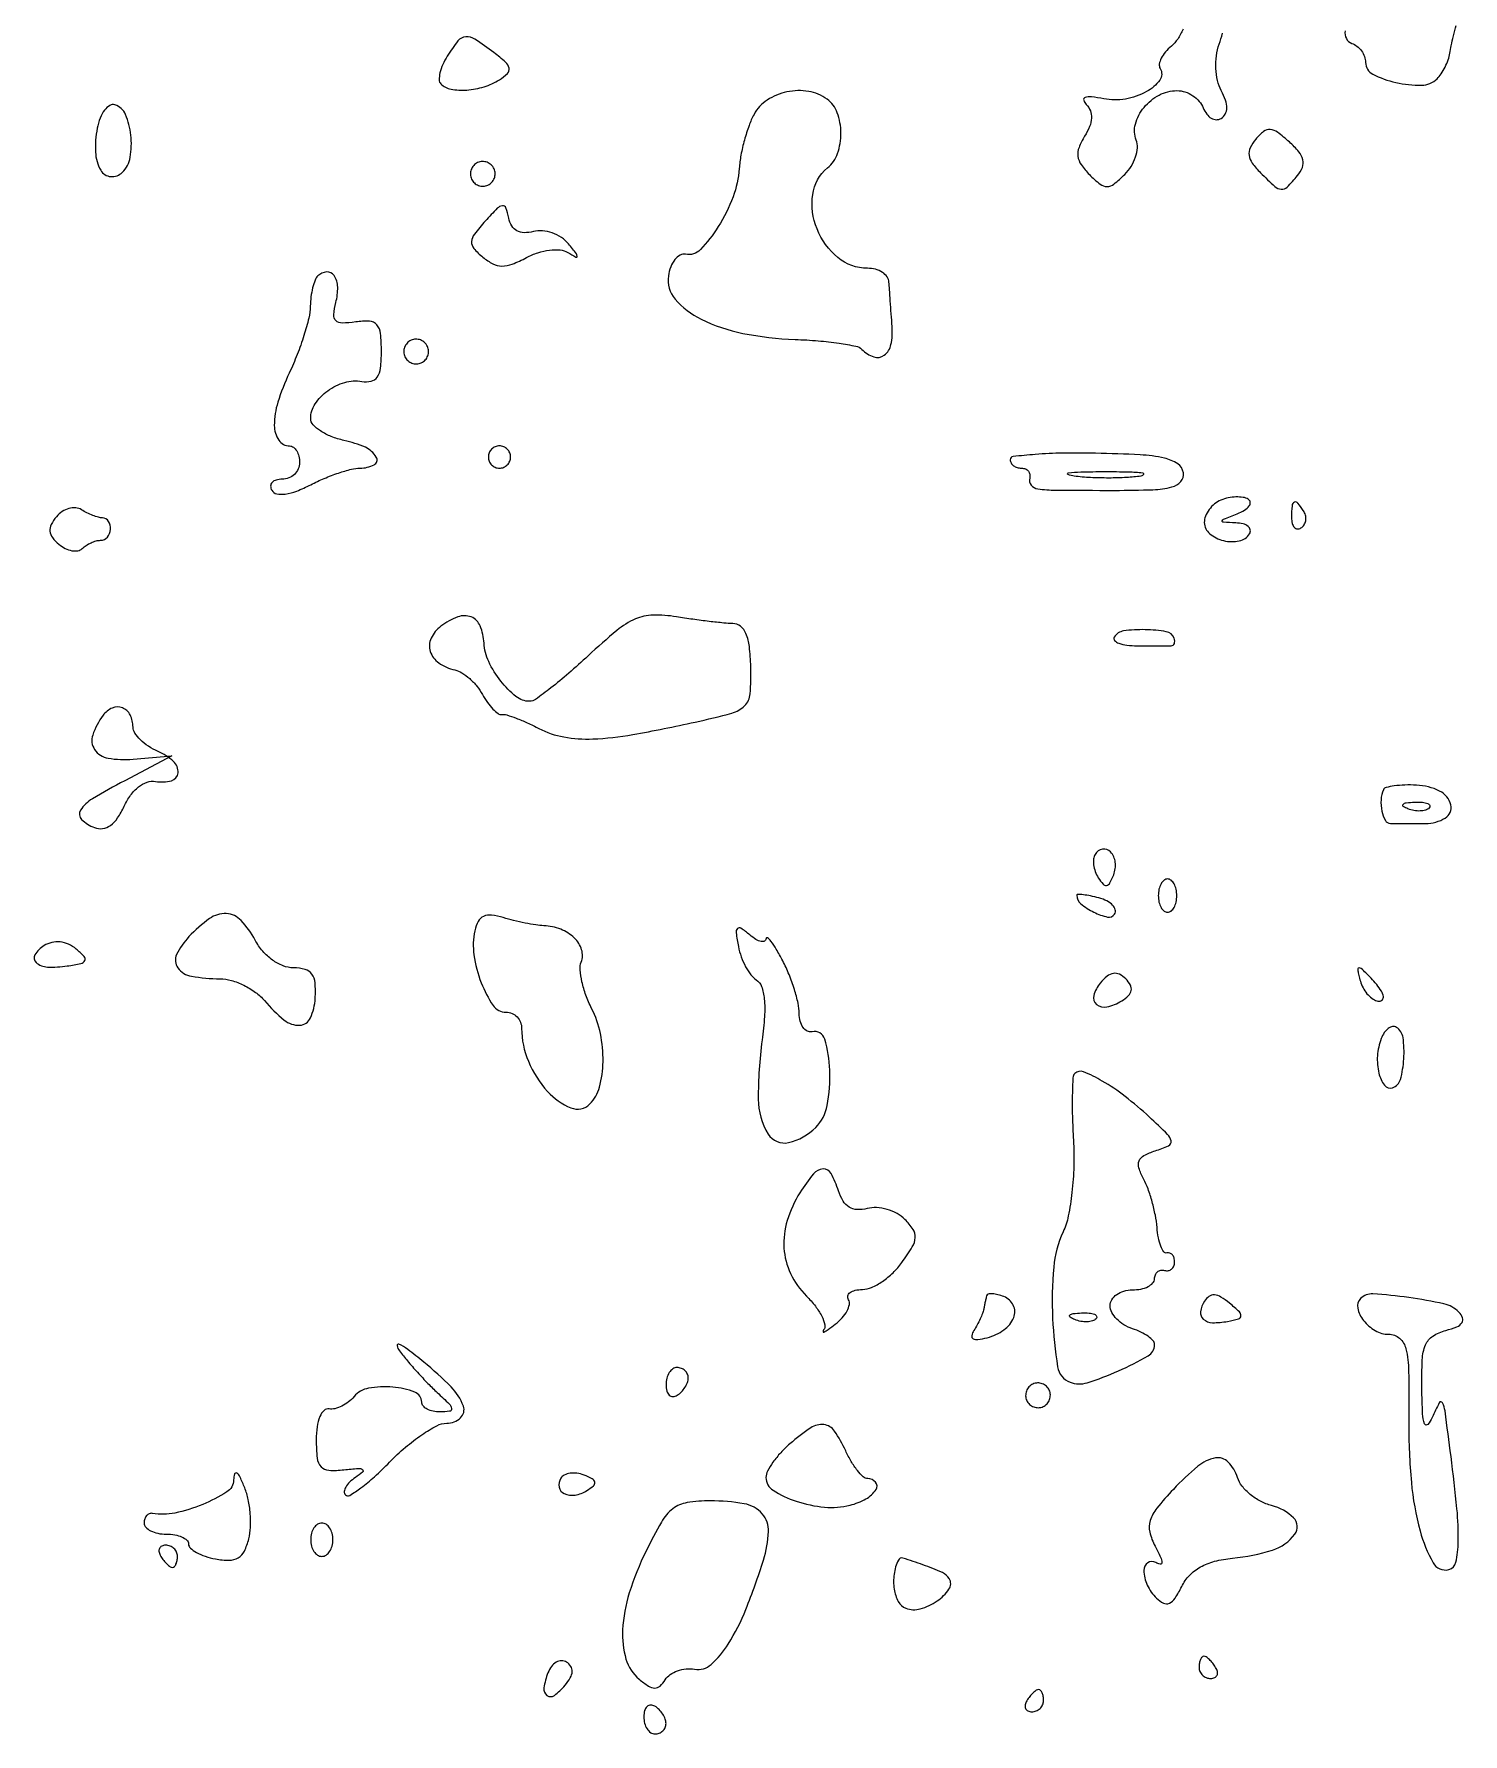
# Model space of a CAD drawing. Extents: x 0 to 5034, y 0 to 2560.
# Drawn here: x 3623.1 to 3751.8, y 1723 to 1876.1 of the extents above; entities that cross this region are included whole.
import ezdxf

# ---------------------------------------------------------------- set-up
doc = ezdxf.new("R2010")
doc.units = 0

msp = doc.modelspace()

# ---------------------------------------------------------------- linework, layer by layer
for points in [[(3660.299402, 1874.107811, 0.03535), (3659.891618, 1873.338814, 0.047853), (3659.643377, 1872.592908, 0.057055), (3659.573847, 1871.972783, 0.198307), (3659.725522, 1871.607811, 0.152599), (3660.640474, 1871.128524, 0.06243), (3662.056646, 1871.050592, 0.057455), (3663.619024, 1871.34218, 0.066211), (3664.995129, 1871.975828, 0.051114), (3665.720257, 1872.545479, 0.256368), (3665.867892, 1873.021328, 0.162341), (3665.55934, 1873.556544, 0.019711), (3664.495129, 1874.428712, 0.016689), (3662.792638, 1875.628149, 0.165669), (3661.958322, 1875.842983, 0.208548), (3661.266182, 1875.475992, 0.028461)], [(3687.925997, 1868.861724, 0.036121), (3687.473521, 1867.846289, 0.019905), (3687.062282, 1866.549875, 0.019755), (3686.748146, 1865.195195, 0.029818), (3686.592681, 1863.994286, -0.073006), (3686.0331, 1861.430268, -0.049571), (3684.705299, 1858.748176, -0.050807), (3683.09868, 1856.679255, -0.257516), (3681.75482, 1856.256307, 0.179015), (3681.268536, 1856.180269, 0.098222), (3680.803518, 1855.784437, 0.075923), (3680.42949, 1855.128484, 0.053728), (3680.211756, 1854.307734, 0.221902), (3680.821177, 1852.225826, 0.096559), (3683.157702, 1850.424458, 0.067337), (3686.914147, 1849.138673, 0.039848), (3691.627646, 1848.591054, -0.011781), (3693.710922, 1848.466806, -0.016044), (3695.58046, 1848.250449, -0.012886), (3697.103048, 1847.984273, -0.1477), (3697.633376, 1847.699957, 0.113647), (3698.716792, 1847.022105, 0.249144), (3699.655048, 1847.169282, 0.183795), (3700.261603, 1848.12965, 0.068364), (3700.364263, 1849.75, -0.000334), (3700.281053, 1850.894529, -0.000317), (3700.197891, 1852.059375, -0.000315), (3700.125634, 1853.089801, -0.001119), (3700.081242, 1853.75, 0.141531), (3699.909229, 1854.227004, 0.092232), (3699.481892, 1854.632812, 0.078752), (3698.866364, 1854.906541, 0.065408), (3698.154988, 1855, -0.174064), (3695.482245, 1855.95953, -0.125753), (3693.597684, 1858.537462, -0.129575), (3693.212768, 1861.642224, -0.188099), (3694.536923, 1864.030644, 0.13625), (3695.446171, 1865.339253, 0.0858), (3695.754284, 1867.187015, 0.086983), (3695.424163, 1869.006536, 0.147087), (3694.5, 1870.234687, 0.1185), (3692.847145, 1870.929084, 0.092189), (3690.891761, 1870.886002, 0.093369), (3689.103954, 1870.146751, 0.125938)], [(3628.775599, 1867.606456, 0.058678), (3628.62094, 1865.451947, 0.119078), (3629.091862, 1863.830165, 0.24726), (3629.992735, 1863.257353, 0.220198), (3631.043024, 1863.643024, 0.154279), (3631.744359, 1864.992617, 0.070814), (3631.80791, 1866.99554, 0.073668), (3631.322715, 1868.843625, 0.215558), (3630.37457, 1869.713482, 0.215608), (3629.908896, 1869.663477, 0.097798), (3629.440632, 1869.247225, 0.070251), (3629.039311, 1868.527878, 0.044963)], [(3733.108865, 1866.631174, 0.062446), (3732.610403, 1865.850058, 0.147001), (3732.507178, 1865.173255, 0.123667), (3732.791566, 1864.474748, 0.038186), (3733.536911, 1863.605946, 0.011469), (3734.83568, 1862.365431, 0.167142), (3735.409624, 1862.117135, 0.220657), (3735.937544, 1862.314204, 0.021614), (3736.874024, 1863.348208, 0.080432), (3737.308937, 1864.086746, 0.153634), (3737.354453, 1864.767056, 0.114881), (3736.991659, 1865.486889, 0.034922), (3736.139851, 1866.373437, 0.024234), (3735.079722, 1867.243253, 0.139346), (3734.407302, 1867.49769, 0.190282), (3733.815821, 1867.320386, 0.05274)], [(3662.552786, 1864.08541, 0.099038), (3662.401684, 1863.679226, 0.097945), (3662.417584, 1863.244476, 0.097945), (3662.597789, 1862.848514, 0.099038), (3662.91459, 1862.552786, 0.099038), (3663.320774, 1862.401684, 0.097945), (3663.755524, 1862.417584, 0.097945), (3664.151486, 1862.597789, 0.099038), (3664.447214, 1862.91459, 0.099038), (3664.598316, 1863.320774, 0.097945), (3664.582416, 1863.755524, 0.097945), (3664.402211, 1864.151486, 0.099038), (3664.08541, 1864.447214, 0.099038), (3663.679226, 1864.598316, 0.097945), (3663.244476, 1864.582416, 0.097945), (3662.848514, 1864.402211, 0.099038)], [(3663.724772, 1859.253808, 0.020298), (3662.745557, 1858.076017, 0.147786), (3662.489866, 1857.395804, 0.19751), (3662.692651, 1856.791761, 0.041069), (3663.508861, 1855.992646, 0.055738), (3664.413163, 1855.398411, 0.116404), (3665.227149, 1855.200735, 0.095329), (3666.149697, 1855.372055, 0.029434), (3667.438736, 1855.967212, -0.044094), (3668.460848, 1856.403294, -0.04811), (3669.514271, 1856.637741, -0.053447), (3670.461256, 1856.652941, -0.113268), (3671.154647, 1856.42599, 0.010416), (3671.87874, 1856.010382, 0.544987), (3671.996878, 1856.074575, 0.186549), (3671.926284, 1856.30792, 0.004534), (3671.213232, 1857.204807, 0.077626), (3670.581683, 1857.7758, 0.061396), (3669.754541, 1858.183038, 0.062228), (3668.86609, 1858.372936, 0.085723), (3668.054425, 1858.303981, -0.067086), (3667.226635, 1858.20265, -0.12297), (3666.573239, 1858.374284, -0.133188), (3666.110945, 1858.819343, -0.085675), (3665.841193, 1859.517641, 0.03607), (3665.588015, 1860.433096, 0.351739), (3665.269038, 1860.629729, 0.16931), (3664.802251, 1860.398774, 0.010428)], [(3648.63948, 1854.306147, 0.10567), (3648.390526, 1853.92185, 0.030465), (3648.17788, 1853.242535, 0.029178), (3648.026152, 1852.427779, 0.02738), (3647.966069, 1851.583333, -0.055375), (3647.830403, 1850.520195, -0.016885), (3647.395018, 1848.9551, -0.016678), (3646.785114, 1847.222354, -0.017486), (3646.069715, 1845.561689, 0.034014), (3645.041609, 1842.940051, 0.07801), (3644.725439, 1840.848427, 0.145245), (3645.125196, 1839.52884, 0.252194), (3646.106989, 1839, -0.164455), (3646.447641, 1838.884842, -0.095748), (3646.737678, 1838.559375, -0.076852), (3646.933678, 1838.073715, -0.057609), (3647, 1837.5, -0.103052), (3646.880765, 1836.927627, -0.098802), (3646.542039, 1836.440625, -0.09695), (3646.036055, 1836.114295, -0.095165), (3645.440983, 1836, 0.065824), (3644.889139, 1835.927034, 0.138333), (3644.520809, 1835.707327, 0.191209), (3644.390761, 1835.381899, 0.139876), (3644.497734, 1835.003667, 0.206781), (3644.951421, 1834.686977, 0.08599), (3645.71364, 1834.664077, 0.057326), (3646.744836, 1834.934042, 0.026674), (3648.007091, 1835.503667, -0.019406), (3649.228634, 1836.076422, -0.018702), (3650.505901, 1836.560452, -0.019003), (3651.661662, 1836.901366, -0.062289), (3652.45034, 1837, 0.117104), (3653.704473, 1837.297811, 0.431719), (3653.911642, 1837.993546, 0.159579), (3652.924209, 1838.874769, 0.049021), (3651, 1839.5, -0.038925), (3649.851707, 1839.847691, -0.051594), (3648.88125, 1840.346672, -0.062105), (3648.212847, 1840.912027, -0.188351), (3648, 1841.457011, -0.146951), (3648.39733, 1842.779727, -0.089683), (3649.532454, 1843.968031, -0.085807), (3651.067077, 1844.724923, -0.11612), (3652.605754, 1844.810873, 0.098042), (3653.450284, 1844.827815, 0.196097), (3653.991186, 1845.20009, 0.118062), (3654.285674, 1846.017784, 0.026796), (3654.370354, 1847.5, 0.025235), (3654.293272, 1849.139875, 0.155988), (3653.963518, 1849.905024, 0.204562), (3653.304887, 1850.223866, 0.047715), (3652.051173, 1850.163553, -0.030657), (3650.825213, 1850.062635, -0.201734), (3650.26476, 1850.284726, -0.227522), (3650.070704, 1850.819735, -0.039097), (3650.266882, 1851.912557, 0.06924), (3650.43178, 1853.309246, 0.145098), (3650.102285, 1854.341688, 0.266962), (3649.431732, 1854.667202, 0.180827)], [(3656.552786, 1848.08541, 0.099038), (3656.401684, 1847.679226, 0.097945), (3656.417584, 1847.244476, 0.097945), (3656.597789, 1846.848514, 0.099038), (3656.91459, 1846.552786, 0.099038), (3657.320774, 1846.401684, 0.097945), (3657.755524, 1846.417584, 0.097945), (3658.151486, 1846.597789, 0.099038), (3658.447214, 1846.91459, 0.099038), (3658.598316, 1847.320774, 0.097945), (3658.582416, 1847.755524, 0.097945), (3658.402211, 1848.151486, 0.099038), (3658.08541, 1848.447214, 0.099038), (3657.679226, 1848.598316, 0.097945), (3657.244476, 1848.582416, 0.097945), (3656.848514, 1848.402211, 0.099038)], [(3664, 1838, 0.099038), (3664.076342, 1837.618362, 0.097945), (3664.29375, 1837.29375, 0.097945), (3664.618362, 1837.076342, 0.099038), (3665, 1837, 0.099038), (3665.381638, 1837.076342, 0.097945), (3665.70625, 1837.29375, 0.097945), (3665.923658, 1837.618362, 0.099038), (3666, 1838, 0.099038), (3665.923658, 1838.381638, 0.097945), (3665.70625, 1838.70625, 0.097945), (3665.381638, 1838.923658, 0.099038), (3665, 1839, 0.099038), (3664.618362, 1838.923658, 0.097945), (3664.29375, 1838.70625, 0.097945), (3664.076342, 1838.381638, 0.099038)], [(3710.999562, 1837.75, 0.132331), (3711.076787, 1837.463988, 0.1005), (3711.293621, 1837.220313, 0.08781), (3711.617855, 1837.056378, 0.073369), (3712, 1837, -0.094222), (3712.362409, 1836.931095, -0.125726), (3712.632812, 1836.735625, -0.132333), (3712.76759, 1836.442986, -0.110297), (3712.75, 1836.1, 0.243041), (3712.879034, 1835.482166, 0.188556), (3713.48585, 1835.138474, 0.033977), (3715.097185, 1835.017926, 0.001687), (3720.411516, 1835, 0.008358), (3723.852751, 1835.057527, 0.054782), (3725.55896, 1835.302993, 0.153048), (3726.359088, 1835.800275, 0.217512), (3726.589251, 1836.592854, 0.213895), (3726.078231, 1837.395108, 0.09138), (3724.880759, 1837.901298, 0.041475), (3722.697093, 1838.1974, 0.007853), (3718.677297, 1838.342854, 0.00916), (3715.733332, 1838.349164, 0.015223), (3713.254716, 1838.233526, 0.008958), (3711.261647, 1838.043651, 0.381688)], [(3722.767909, 1836.285474, -0.024559), (3721.487453, 1836.154945, -0.012695), (3719.878422, 1836.111345, -0.01259), (3718.218327, 1836.150328, -0.018638), (3716.767909, 1836.275269, -0.069146), (3716.205163, 1836.425738, -0.756877), (3716.222448, 1836.564056, -0.031761), (3717.352754, 1836.662864, -0.005499), (3719.5, 1836.690131, -0.005888), (3721.655786, 1836.668409, -0.025342), (3722.934948, 1836.575472, -0.556092), (3723.000181, 1836.434198, -0.212532)], [(3729.978997, 1834.124868, 0.07281), (3729.399084, 1833.78105, 0.063532), (3728.910958, 1833.270933, 0.066215), (3728.58432, 1832.679006, 0.097042), (3728.478997, 1832.095329, 0.219366), (3728.953127, 1831.105838, 0.112985), (3730.205643, 1830.474246, 0.110708), (3731.627866, 1830.443643, 0.207456), (3732.555046, 1831.089067, 0.192979), (3732.61608, 1831.43978, 0.175461), (3732.421258, 1831.75306, 0.106458), (3731.961994, 1831.977715, 0.051042), (3731.309017, 1832.070285, -0.005569), (3730.191105, 1832.126195, -0.440334), (3730.091643, 1832.249161, -0.264279), (3730.219805, 1832.412198, -0.00365), (3731.433624, 1832.897783, 0.039648), (3732.110938, 1833.227054, 0.09656), (3732.524993, 1833.593354, 0.198883), (3732.614847, 1833.929291, 0.231306), (3732.433624, 1834.202366, 0.095416), (3731.966623, 1834.367571, 0.045363), (3731.327457, 1834.405391, 0.042721), (3730.629991, 1834.323447, 0.0469)], [(3625.100976, 1832.621668, 0.054651), (3624.631979, 1831.911312, 0.142525), (3624.516765, 1831.316075, 0.142703), (3624.73892, 1830.752421, 0.05484), (3625.329678, 1830.141355, 0.056847), (3625.902752, 1829.766589, 0.071362), (3626.503945, 1829.565292, 0.086199), (3627.039702, 1829.560662, 0.156783), (3627.425343, 1829.758676, -0.052863), (3627.776445, 1830.042466, -0.03844), (3628.218174, 1830.282236, -0.039097), (3628.678298, 1830.446192, -0.066133), (3629.083333, 1830.5, 0.222714), (3629.691416, 1830.784993, 0.154137), (3629.983692, 1831.499323, 0.167643), (3629.802423, 1832.210168, 0.246971), (3629.25, 1832.515313, -0.06469), (3628.883843, 1832.570507, -0.02363), (3628.386409, 1832.738707, -0.022962), (3627.853557, 1832.976175, -0.025452), (3627.363307, 1833.254302, 0.123257), (3626.843765, 1833.427429, 0.087486), (3626.229861, 1833.366983, 0.078872), (3625.616497, 1833.085614, 0.072769)], [(3736.333333, 1832.543989, 0.059057), (3736.394948, 1832.024148, 0.126631), (3736.582917, 1831.669932, 0.191218), (3736.860929, 1831.534562, 0.158515), (3737.182979, 1831.613087, 0.108766), (3737.463027, 1831.88478, 0.099739), (3737.614038, 1832.257398, 0.095385), (3737.612382, 1832.673795, 0.090093), (3737.457295, 1833.069098, 0.02679), (3736.913397, 1833.852054, 0.350126), (3736.59208, 1833.929499, 0.269722), (3736.376303, 1833.618676, 0.019984)], [(3659.728221, 1822.763479, 0.123181), (3658.847739, 1821.683417, 0.189102), (3658.770267, 1820.493776, 0.166852), (3659.539152, 1819.459828, 0.095004), (3660.982791, 1818.830179, -0.084846), (3661.617785, 1818.568324, -0.041815), (3662.31823, 1818.042448, -0.039905), (3662.972373, 1817.358943, -0.046427), (3663.473327, 1816.612198, 0.029614), (3663.919609, 1815.896105, 0.039117), (3664.411606, 1815.305691, 0.043618), (3664.878366, 1814.903931, 0.189303), (3665.225758, 1814.815472, -0.107578), (3665.651286, 1814.777287, -0.01451), (3666.504333, 1814.482384, -0.016187), (3667.507575, 1814.065023, -0.012994), (3668.559204, 1813.553662, 0.074922), (3670.797969, 1812.789295, 0.055153), (3673.416362, 1812.607668, 0.034567), (3677.008819, 1813.004612, 0.009381), (3682.618455, 1814.129574, 0.011377), (3685.930991, 1814.938203, 0.131089), (3687.081179, 1815.601154, 0.179662), (3687.574003, 1816.670933, 0.025601), (3687.635387, 1819.128158, 0.022356), (3687.507684, 1820.925792, 0.069938), (3687.202361, 1822.095755, 0.122783), (3686.707828, 1822.760983, 0.171639), (3686.016932, 1823.011006, -0.021932), (3685.204605, 1823.052562, -0.005665), (3683.900125, 1823.191754, -0.005753), (3682.414793, 1823.384637, -0.005831), (3680.94094, 1823.610863, 0.045535), (3678.823095, 1823.765653, 0.099719), (3677.242115, 1823.417375, 0.069699), (3675.585654, 1822.39086, 0.014131), (3672.985181, 1820.099857, -0.009136), (3671.237835, 1818.529177, -0.013019), (3669.625722, 1817.204333, -0.008978), (3668.247494, 1816.169793, -0.157777), (3667.722812, 1816, -0.170792), (3666.487221, 1816.43474, -0.057139), (3665.120836, 1817.81595, -0.05577), (3664.029173, 1819.578949, -0.097948), (3663.610184, 1821.23556, 0.082953), (3663.265464, 1822.791882, 0.205919), (3662.453528, 1823.596921, 0.187631), (3661.247074, 1823.601776, 0.068807)], [(3720.367878, 1821.786222, 0.336059), (3720.396215, 1821.488294, 0.116795), (3720.776414, 1821.230953, 0.061374), (3721.49303, 1821.055663, 0.029334), (3722.440983, 1821), (3724.395164, 1821), (3725.5, 1821, 0.158607), (3725.669764, 1821.055241, 0.148948), (3725.779687, 1821.20108, 0.110576), (3725.808633, 1821.422643, 0.065045), (3725.75, 1821.684527, 0.267507), (3725.054312, 1822.267953, 0.039068), (3723.146454, 1822.453575, 0.039566), (3721.211704, 1822.336968, 0.223077)], [(3629.301954, 1814.73899, 0.078177), (3628.366461, 1812.964201, 0.236515), (3628.545686, 1811.649004, 0.20542), (3629.758795, 1810.878846, 0.061034), (3632.001595, 1810.792366), (3635.5, 1811.084731), (3631.25, 1808.852685, 0.013614), (3628.342751, 1807.223361, 0.115746), (3627.274316, 1806.190415, 0.356878), (3627.368052, 1805.369993, 0.10161), (3628.53042, 1804.6267, 0.128673), (3629.263004, 1804.545442, 0.120193), (3629.962769, 1804.828765, 0.088079), (3630.614967, 1805.499826, 0.042003), (3631.206021, 1806.552821, -0.050347), (3631.782686, 1807.541249, -0.068169), (3632.497862, 1808.286402, -0.081379), (3633.271328, 1808.716406, -0.128911), (3634.022323, 1808.783109, 0.106271), (3635.45403, 1808.846042, 0.317881), (3636.051206, 1809.555666, 0.234607), (3635.642539, 1810.588181, 0.080071), (3634.25, 1811.487128, -0.041674), (3633.389099, 1811.953799, -0.048055), (3632.660937, 1812.53792, -0.054452), (3632.159063, 1813.146141, -0.146304), (3632, 1813.678111, 0.115733), (3631.742761, 1814.774572, 0.185919), (3631.043794, 1815.415711, 0.199014), (3630.13446, 1815.399103, 0.130359)], [(3744.612029, 1808.036222, 0.092713), (3744.394375, 1807.141662, 0.065313), (3744.47386, 1806.106941, 0.074788), (3744.783656, 1805.274836, 0.27275), (3745.25, 1805), (3746.48807, 1805), (3748.411516, 1805, 0.135607), (3750.176765, 1805.48773, 0.327012), (3750.674925, 1806.667454, 0.224453), (3749.671501, 1807.923291, 0.103195), (3747.593854, 1808.452496, 0.018625), (3746.526576, 1808.459435, 0.026997), (3745.587666, 1808.379694, 0.025567), (3744.855759, 1808.239063, 0.230527)], [(3748.729167, 1806.395833, -0.126455), (3748.402231, 1806.202593, -0.060344), (3747.916927, 1806.123424, -0.05415), (3747.359369, 1806.160852, -0.051402), (3746.8125, 1806.316886, -0.054073), (3746.395823, 1806.538436, -0.470617), (3746.37858, 1806.720685, -0.168741), (3746.670344, 1806.862007, -0.018894), (3747.416667, 1806.921053, -0.028489), (3748.112848, 1806.910055, -0.077125), (3748.592839, 1806.799335, -0.208169), (3748.77538, 1806.614691, -0.296942)], [(3718.635081, 1802.218566, 0.116479), (3718.500026, 1801.813281, 0.057006), (3718.513244, 1801.265846, 0.052041), (3718.660145, 1800.670761, 0.051938), (3718.92682, 1800.118408, 0.03936), (3719.355474, 1799.533274, 0.268353), (3719.680389, 1799.419978, 0.227867), (3719.9802, 1799.64177, 0.029854), (3720.317163, 1800.384129, 0.120613), (3720.459513, 1801.504837, 0.158399), (3720.034166, 1802.437418, 0.257132), (3719.31368, 1802.680455, 0.212933)], [(3724.333333, 1798.5, 0.053595), (3724.395023, 1797.926139, 0.073362), (3724.578125, 1797.440625, 0.093122), (3724.848674, 1797.114688, 0.17482), (3725.166667, 1797, 0.17482), (3725.484659, 1797.114688, 0.093122), (3725.755208, 1797.440625, 0.073362), (3725.93831, 1797.926139, 0.053595), (3726, 1798.5, 0.053595), (3725.93831, 1799.073861, 0.073362), (3725.755208, 1799.559375, 0.093122), (3725.484659, 1799.885312, 0.17482), (3725.166667, 1800, 0.17482), (3724.848674, 1799.885312, 0.093122), (3724.578125, 1799.559375, 0.073362), (3724.395023, 1799.073861, 0.053595)], [(3717, 1798.528825, 0.223152), (3717.356862, 1797.769047, 0.057815), (3718.520016, 1797.011834, 0.060841), (3719.766932, 1796.570692, 0.319152), (3720.399725, 1796.837752, 0.205946), (3720.45867, 1797.234859, 0.128502), (3720.223586, 1797.650773, 0.086397), (3719.70822, 1798.02525, 0.050099), (3718.988753, 1798.29269, 0.01257), (3718.226028, 1798.471792, 0.021833), (3717.584196, 1798.576584, 0.018501), (3717.091791, 1798.616647, 0.427215)], [(3637.037523, 1794.809902, 0.075009), (3635.925953, 1793.186123, 0.278543), (3636.036099, 1792.002166, 0.193626), (3637.269235, 1791.24239, 0.040806), (3639.839707, 1791.015313, -0.069493), (3640.857032, 1790.866438, -0.04356), (3641.979837, 1790.429476, -0.042972), (3643.032083, 1789.792862, -0.059417), (3643.839707, 1789.042476, 0.045125), (3645.612424, 1787.298647, 0.185172), (3647.017806, 1786.831669, 0.284006), (3647.980947, 1787.488942, 0.090533), (3648.408082, 1789.25, 0.033656), (3648.394218, 1790.648998, 0.1361), (3648.106251, 1791.443474, 0.175213), (3647.499255, 1791.863769, 0.064769), (3646.452001, 1792, -0.094232), (3645.51616, 1792.177952, -0.062827), (3644.556462, 1792.703865, -0.05801), (3643.682629, 1793.506066, -0.055262), (3643, 1794.5, 0.066245), (3641.7327, 1796.261365, 0.193066), (3640.398072, 1796.878903, 0.170148), (3638.885404, 1796.435498, 0.049682)], [(3662.78083, 1795.342784, 0.090272), (3662.705476, 1793.159252, 0.055247), (3663.359739, 1790.659026, 0.057822), (3664.425994, 1788.620112, 0.248281), (3665.597825, 1788, -0.102733), (3666.132876, 1787.888893, -0.09874), (3666.588111, 1787.573197, -0.097033), (3666.893143, 1787.101632, -0.095463), (3667, 1786.547053, 0.100601), (3667.602375, 1783.583482, 0.083355), (3669.336049, 1780.863057, 0.113222), (3671.431823, 1779.393265, 0.301552), (3673.138603, 1779.738603, 0.132674), (3674.010484, 1781.255771, 0.05988), (3674.329033, 1783.546613, 0.055941), (3674.092492, 1786.076847, 0.066362), (3673.29818, 1788.340257, -0.03033), (3672.783779, 1789.525751, -0.032431), (3672.429809, 1790.738824, -0.034324), (3672.267154, 1791.811746, -0.112532), (3672.368205, 1792.517144, 0.170824), (3672.399279, 1793.625649, 0.122915), (3671.741498, 1794.686671, 0.100263), (3670.519998, 1795.471988, 0.082426), (3669, 1795.791259, -0.027153), (3668.273959, 1795.861797, -0.011388), (3667.306475, 1796.031777, -0.011228), (3666.27757, 1796.260941, -0.014327), (3665.341193, 1796.52035, 0.044698), (3664.283203, 1796.74538, 0.138707), (3663.569191, 1796.633507, 0.163598), (3663.089902, 1796.182148, 0.069241)], [(3623.995422, 1793.997171, 0.112279), (3623.168073, 1793.183284, 0.370895), (3623.266875, 1792.483965, 0.171982), (3624.295783, 1792.073629, 0.046225), (3626.079152, 1792.169197, 0.016701), (3627.296442, 1792.389853, 0.221881), (3627.650154, 1792.658416, 0.322514), (3627.598454, 1793.027246, 0.029683), (3626.881477, 1793.692798, 0.065755), (3626.180318, 1794.13, 0.080461), (3625.43586, 1794.332554, 0.084204), (3624.692937, 1794.285734, 0.080831)], [(3686.516848, 1793.912515, 0.039293), (3686.770394, 1792.992086, 0.036598), (3687.169515, 1792.099557, 0.038711), (3687.644865, 1791.359661, 0.092458), (3688.126016, 1790.922118, -0.173572), (3688.605191, 1790.321625, -0.058193), (3688.846594, 1789.208312, -0.041008), (3688.870896, 1787.62036, -0.017389), (3688.655085, 1785.500227, 0.035423), (3688.306559, 1780.178724, 0.137019), (3689.205075, 1777.027445, 0.323746), (3691.039216, 1776.263837, 0.139318), (3693.483599, 1777.626456, 0.152422), (3694.516005, 1779.595641, 0.054507), (3694.745025, 1782.794945, 0.062328), (3694.290226, 1785.578822, 0.392627), (3693.160551, 1786.25, -0.169351), (3692.7191, 1786.304729, -0.124347), (3692.340912, 1786.62736, -0.093682), (3692.085979, 1787.18284, -0.060937), (3692, 1787.885693, 0.055262), (3691.897826, 1788.807312, 0.020972), (3691.561185, 1790.058854, 0.020468), (3691.078008, 1791.400704, 0.023547), (3690.506161, 1792.635693, 0.011801), (3689.931011, 1793.677751, 0.029391), (3689.449327, 1794.402329, 0.079007), (3689.142809, 1794.698156, 0.604094), (3689.006161, 1794.627555, -0.274294), (3688.873447, 1794.407395, -0.182014), (3688.573015, 1794.367259, -0.082433), (3688.101618, 1794.562006, -0.034128), (3687.540274, 1794.966576, 0.023922), (3686.750933, 1795.560296, 0.364235), (3686.434965, 1795.5281, 0.231072), (3686.311776, 1795.151937, 0.013141)], [(3719.10906, 1790.631409, 0.104703), (3718.519145, 1789.509482, 0.296225), (3718.769171, 1788.702783, 0.234486), (3719.712277, 1788.478358, 0.081818), (3721.039387, 1789.024342, 0.052869), (3721.652205, 1789.499182, 0.157747), (3721.900287, 1789.960916, 0.175012), (3721.818409, 1790.448412, 0.068226), (3721.399259, 1791.000741, 0.078798), (3720.829441, 1791.414571, 0.159006), (3720.287065, 1791.499587, 0.132469), (3719.729987, 1791.248606, 0.04788)], [(3742.638374, 1790.5, 0.054778), (3742.934012, 1789.926337, 0.05745), (3743.343184, 1789.440625, 0.064053), (3743.798443, 1789.11007, 0.125677), (3744.229434, 1789, 0.214681), (3744.515803, 1789.128897, 0.22275), (3744.603286, 1789.425778, 0.100348), (3744.42795, 1789.903434, 0.035237), (3744, 1790.5, 0.012711), (3743.49792, 1791.074599, 0.017822), (3743.019109, 1791.559375, 0.014236), (3742.604143, 1791.928855, 0.176553), (3742.40894, 1792, 0.407084), (3742.311504, 1791.904913, 0.044074), (3742.333541, 1791.559375, 0.034664), (3742.442315, 1791.075405, 0.019009)], [(3744.408364, 1785.621795, 0.074737), (3744.068905, 1784.08364, 0.074111), (3744.19505, 1782.509012, 0.10541), (3744.701349, 1781.427781, 0.319274), (3745.434527, 1781.197179, 0.253484), (3746.139236, 1781.937253, 0.050328), (3746.448009, 1783.804899, 0.050234), (3746.376955, 1785.718774, 0.223549), (3745.779159, 1786.636487, 0.182911), (3745.431608, 1786.70396, 0.117319), (3745.049258, 1786.540661, 0.086287), (3744.687887, 1786.161542, 0.055778)], [(3716.809981, 1782.476647, 0.186285), (3716.641704, 1782.096825, 0.007157), (3716.58778, 1780.529379, 0.011958), (3716.595039, 1778.639407, 0.008055), (3716.68966, 1776.483756, -0.022184), (3716.72616, 1774.146665, -0.020796), (3716.558329, 1771.764222, -0.021478), (3716.228654, 1769.652479, -0.059087), (3715.761162, 1768.221925, 0.087067), (3714.913301, 1765.037178, 0.033187), (3714.820471, 1760.42934, 0.027587), (3715.263937, 1756.069452, 0.268127), (3716.387261, 1754.681636, 0.169517), (3717.926786, 1754.634564, 0.028037), (3720.746425, 1755.700184, 0.025235), (3723.413448, 1757.047749, 0.269366), (3724, 1758.057515, 0.18643), (3723.86315, 1758.411788, 0.052222), (3723.4125, 1758.814425, 0.045028), (3722.765608, 1759.197672, 0.034393), (3722, 1759.5, -0.06077), (3721.235286, 1759.849532, -0.063046), (3720.5875, 1760.36914, -0.069989), (3720.148573, 1760.972302, -0.122947), (3720, 1761.567388, -0.138398), (3720.154169, 1762.113697, -0.100111), (3720.5875, 1762.57917, -0.085796), (3721.235624, 1762.892579, -0.069923), (3722, 1763, 0.048028), (3722.765418, 1763.073693, 0.068025), (3723.4125, 1763.29375, 0.088204), (3723.848523, 1763.618118, 0.191087), (3724, 1764, -0.094222), (3724.068905, 1764.362409, -0.125726), (3724.264375, 1764.632812, -0.132333), (3724.557014, 1764.76759, -0.110297), (3724.9, 1764.75, 0.110297), (3725.242986, 1764.73241, 0.132333), (3725.535625, 1764.867188, 0.125726), (3725.731095, 1765.137591, 0.094222), (3725.8, 1765.5, 0.069215), (3725.748679, 1765.868958, 0.105649), (3725.597974, 1766.153596, 0.133718), (3725.37384, 1766.309409, 0.150262), (3725.112252, 1766.320751, -0.313156), (3724.833566, 1766.423113, -0.060536), (3724.566183, 1766.923319, -0.045209), (3724.347432, 1767.685147, -0.026678), (3724.219067, 1768.623759, 0.02807), (3724.067238, 1769.711387, 0.019022), (3723.778446, 1770.929058, 0.019202), (3723.408216, 1772.087613, 0.035938), (3723.007567, 1772.98586, -0.043764), (3722.583285, 1773.978503, -0.179093), (3722.60775, 1774.622411, -0.177024), (3723.046172, 1775.099852, -0.042582), (3724.055362, 1775.517571, 0.030426), (3725.256982, 1775.981101, 0.341073), (3725.480519, 1776.405905, 0.156609), (3725.172247, 1776.992729, 0.007248), (3723.522521, 1778.566709, 0.021645), (3721.339178, 1780.421168, 0.033363), (3719.287048, 1781.807526, 0.03555), (3717.598448, 1782.636518, 0.301328)], [(3692.064366, 1771.75, 0.066495), (3690.915308, 1769.238874, 0.090016), (3690.625089, 1766.765497, 0.095722), (3691.22204, 1764.462344, 0.085439), (3692.649179, 1762.44173, -0.032095), (3693.452816, 1761.527726, -0.047483), (3694.021331, 1760.625285, -0.058797), (3694.300739, 1759.859406, -0.236673), (3694.189394, 1759.389028, 0.186393), (3694.139521, 1759.242791, 0.540182), (3694.213338, 1759.198506, 0.041574), (3694.606937, 1759.430861, 0.009164), (3695.23899, 1759.896274, 0.045113), (3695.864119, 1760.470754, 0.061193), (3696.306174, 1761.096293, 0.076653), (3696.511102, 1761.675703, 0.187274), (3696.429973, 1762.113307, -0.199957), (3696.375807, 1762.451385, -0.17826), (3696.574342, 1762.748765, -0.104503), (3697.036537, 1762.955765, -0.048903), (3697.690983, 1763.031425, 0.10143), (3698.509253, 1763.214008, 0.044633), (3699.481459, 1763.758985, 0.041719), (3700.444119, 1764.543054, 0.043835), (3701.245899, 1765.464097, 0.020755), (3702.179111, 1766.866453, 0.119767), (3702.446546, 1767.709264, 0.165373), (3702.252855, 1768.440566, 0.049718), (3701.51349, 1769.343653, 0.072285), (3700.805576, 1769.871914, 0.054354), (3699.905086, 1770.240127, 0.054928), (3698.958375, 1770.402452, 0.079125), (3698.113995, 1770.319559, -0.073869), (3697.210732, 1770.221344, -0.128705), (3696.494334, 1770.439162, -0.119708), (3695.94247, 1770.995515, -0.059001), (3695.529016, 1771.908579, 0.046878), (3694.866145, 1773.471974, 0.288049), (3694.138712, 1773.883827, 0.214989), (3693.274985, 1773.445875, 0.029022)], [(3708.875, 1762.468615, 0.00828), (3708.817288, 1762.236918, 0.003296), (3708.745502, 1761.917343, 0.003261), (3708.672559, 1761.571471, 0.004096), (3708.609687, 1761.25, -0.045335), (3708.505905, 1760.882951, -0.016167), (3708.294372, 1760.38052, -0.015889), (3708.02539, 1759.841147, -0.018084), (3707.733307, 1759.343259, 0.086175), (3707.536073, 1758.869881, 0.335539), (3707.658743, 1758.598557, 0.162622), (3708.09243, 1758.521299, 0.02742), (3708.929445, 1758.691801, 0.0912), (3710.430255, 1759.394094, 0.141887), (3711.310599, 1760.506808, 0.211497), (3711.278166, 1761.609185, 0.191834), (3710.436858, 1762.385856, 0.029777), (3709.877173, 1762.56321, 0.048637), (3709.385358, 1762.637609, 0.064948), (3709.024066, 1762.609816, 0.28313)], [(3728.488892, 1761.982027, 0.102076), (3728.141695, 1761.031249, 0.255493), (3728.389321, 1760.360388, 0.176393), (3729.214323, 1760.042566, 0.052863), (3730.577456, 1760.161603, 0.021049), (3731.558794, 1760.396375, 0.307156), (3731.776262, 1760.655685, 0.235521), (3731.64175, 1761.012221, 0.013835), (3730.744753, 1761.798558, 0.03643), (3729.975362, 1762.346974, 0.116848), (3729.380616, 1762.539977, 0.171997), (3728.89952, 1762.412248, 0.104642)], [(3742.554546, 1762.221212, 0.253062), (3742.296133, 1761.354244, 0.115274), (3742.81056, 1760.248859, 0.095118), (3743.871344, 1759.325918, 0.132354), (3745.081012, 1759, -0.179978), (3746.066391, 1758.633432, -0.159861), (3746.632433, 1757.692269, -0.052128), (3746.873852, 1755.694615, -0.00566), (3746.896087, 1751.048761, 0.024421), (3747.124273, 1745.657113, 0.043659), (3747.910835, 1741.294759, 0.060227), (3749.07757, 1738.423445, 0.338779), (3750.5, 1737.803116, 0.287753), (3751.136978, 1738.462149, 0.047244), (3751.347241, 1740.30512, 0.029158), (3751.230855, 1743.278811, 0.007735), (3750.69561, 1748, 0.001451), (3750.155813, 1752.088755, 0.07941), (3749.932087, 1752.831284, 0.614048), (3749.64037, 1752.836619, 0.020467), (3749, 1751.5, -0.083149), (3748.598051, 1750.875346, -0.567431), (3748.31108, 1750.933265, -0.074391), (3748.136362, 1751.837435, -0.006802), (3748.070285, 1754.133369, -0.015393), (3748.110526, 1756.710147, -0.08685), (3748.409095, 1758.047416, -0.151502), (3749.062801, 1758.833605, -0.080335), (3750.232753, 1759.350615, 0.031613), (3751.219135, 1759.676379, 0.143462), (3751.689645, 1760.046978, 0.254148), (3751.742354, 1760.480854, 0.102489), (3751.404033, 1760.995967, 0.14306), (3750.055794, 1761.734628, 0.019862), (3746.883131, 1762.303104, 0.017084), (3743.665728, 1762.637023, 0.216974)], [(3718.729167, 1760.395833, -0.126455), (3718.402231, 1760.202593, -0.060344), (3717.916927, 1760.123424, -0.05415), (3717.359369, 1760.160852, -0.051402), (3716.8125, 1760.316886, -0.054073), (3716.395823, 1760.538436, -0.470617), (3716.37858, 1760.720685, -0.168741), (3716.670344, 1760.862007, -0.018894), (3717.416667, 1760.921053, -0.028489), (3718.112848, 1760.910055, -0.077125), (3718.592839, 1760.799335, -0.208169), (3718.77538, 1760.614691, -0.296942)], [(3655.998104, 1757.498615, 0.014906), (3656.709142, 1756.606706, 0.008566), (3657.615707, 1755.573031, 0.008553), (3658.562949, 1754.564791, 0.01411), (3659.401114, 1753.75, -0.009124), (3660.478213, 1752.723627, -0.16351), (3660.690469, 1752.302765, -0.41468), (3660.508946, 1752.060601, -0.035356), (3659.65301, 1752, -0.051473), (3659.020526, 1752.065285, -0.071396), (3658.485572, 1752.259505, -0.091434), (3658.126007, 1752.546234, -0.180746), (3658, 1752.883423, 0.313721), (3657.367334, 1753.79251, 0.067973), (3655.394024, 1754.231862, 0.062797), (3653.207898, 1754.139787, 0.17953), (3651.910438, 1753.392085, -0.054128), (3651.403159, 1752.90027, -0.051181), (3650.792953, 1752.518129, -0.055118), (3650.176412, 1752.295099, -0.106322), (3649.654088, 1752.281971, 0.247598), (3649.200921, 1752.142428, 0.098671), (3648.828005, 1751.5854, 0.064259), (3648.580119, 1750.671609, 0.034152), (3648.5, 1749.5, 0.026051), (3648.586626, 1747.838524, 0.161843), (3648.933771, 1747.071667, 0.196724), (3649.629823, 1746.747101, 0.041322), (3651, 1746.79475, -0.009384), (3652.272533, 1746.920618, -0.170189), (3652.661702, 1746.818206, -0.495364), (3652.674606, 1746.589916, -0.02872), (3652.02896, 1746.099123, 0.042908), (3651.506886, 1745.678399, 0.070429), (3651.15678, 1745.232927, 0.102113), (3651.0239, 1744.834549, 0.229882), (3651.125552, 1744.541115, 0.34531), (3651.518404, 1744.493579, 0.022984), (3652.526193, 1745.169117, 0.025373), (3653.750938, 1746.174233, 0.015453), (3655.096592, 1747.476093, -0.023385), (3656.527998, 1748.817632, -0.026976), (3658.014311, 1749.95294, -0.027573), (3659.358138, 1750.764382, -0.12109), (3660.25, 1750.989352, 0.185077), (3661.495367, 1751.47539, 0.307269), (3661.749126, 1752.528454, 0.105138), (3660.643546, 1754.256102, 0.027008), (3658.177803, 1756.498615, 0.008871), (3656.74386, 1757.625998, 0.054656), (3655.93949, 1758.107433, 0.619255), (3655.778433, 1757.977516, 0.106986)], [(3680, 1754.440983, 0.066118), (3680.073267, 1753.889346, 0.138808), (3680.29375, 1753.521475, 0.191142), (3680.620352, 1753.392057, 0.139169), (3681, 1753.5, 0.06081), (3681.382515, 1753.806203, 0.051032), (3681.70625, 1754.2129, 0.053229), (3681.926698, 1754.653442, 0.089642), (3682, 1755.059017, 0.105429), (3681.923444, 1755.418051, 0.099231), (3681.70625, 1755.723586, 0.096318), (3681.381732, 1755.928382, 0.092995), (3681, 1756, 0.153634), (3680.618621, 1755.879982, 0.097988), (3680.29375, 1755.542039, 0.080552), (3680.074545, 1755.037096, 0.062283)], [(3712.552786, 1754.08541, 0.099038), (3712.401684, 1753.679226, 0.097945), (3712.417584, 1753.244476, 0.097945), (3712.597789, 1752.848514, 0.099038), (3712.91459, 1752.552786, 0.099038), (3713.320774, 1752.401684, 0.097945), (3713.755524, 1752.417584, 0.097945), (3714.151486, 1752.597789, 0.099038), (3714.447214, 1752.91459, 0.099038), (3714.598316, 1753.320774, 0.097945), (3714.582416, 1753.755524, 0.097945), (3714.402211, 1754.151486, 0.099038), (3714.08541, 1754.447214, 0.099038), (3713.679226, 1754.598316, 0.097945), (3713.244476, 1754.582416, 0.097945), (3712.848514, 1754.402211, 0.099038)], [(3691.15301, 1749.132705, 0.028049), (3690.328969, 1748.332807, 0.031406), (3689.632447, 1747.473925, 0.033065), (3689.141233, 1746.677201, 0.1222), (3689, 1746.107954, 0.257246), (3689.640988, 1744.944536, 0.061204), (3691.713203, 1743.965449, 0.056929), (3694.282829, 1743.430088, 0.084594), (3696.569398, 1743.606774, 0.064977), (3698.003353, 1744.172336, 0.120227), (3698.918669, 1745.016114, 0.335629), (3698.878828, 1745.669578, 0.21897), (3698.160515, 1746, -0.190598), (3697.764062, 1746.156824, -0.037004), (3697.233025, 1746.734375, -0.034577), (3696.679567, 1747.542731, -0.025934), (3696.181954, 1748.5, 0.043288), (3695.178107, 1750.277705, 0.214468), (3694.221115, 1750.861405, 0.181693), (3693.039988, 1750.579477, 0.030178)], [(3725.693628, 1745.033524, 0.019061), (3724.207825, 1743.333978, 0.092536), (3723.601334, 1742.212452, 0.138018), (3723.563244, 1741.180129, 0.063579), (3724.046643, 1739.912846, -0.013071), (3724.537225, 1738.935617, -0.101118), (3724.656928, 1738.441258, -0.465102), (3724.496718, 1738.296106, -0.10514), (3724.099768, 1738.43834, 0.297827), (3723.380036, 1738.420091, 0.252406), (3723.027949, 1737.730448, 0.104946), (3723.338736, 1736.412443, 0.086389), (3724.17183, 1735.22817, 0.084108), (3724.79597, 1734.78487, 0.224284), (3725.328544, 1734.780348, 0.141115), (3725.844401, 1735.226579, 0.029308), (3726.444634, 1736.27817, -0.074983), (3727.150359, 1737.288452, -0.075696), (3728.120595, 1738.041862, -0.065228), (3729.397386, 1738.550181, -0.038369), (3731.018789, 1738.831705, 0.052081), (3734.620878, 1739.559202, 0.158805), (3736.628729, 1740.987578, 0.37261), (3736.516611, 1742.462638, 0.134727), (3734.535835, 1743.580362, -0.059741), (3733.548514, 1743.957916, -0.050787), (3732.618322, 1744.575451, -0.053156), (3731.879846, 1745.326395, -0.091122), (3731.468447, 1746.099414, 0.1168), (3730.63502, 1747.490164, 0.25026), (3729.47745, 1747.858319, 0.129905), (3727.893543, 1747.110933, 0.028766)], [(3641.063386, 1745.875, -0.247177), (3640.439241, 1744.79402, -0.043083), (3638.276491, 1743.677906, -0.04502), (3635.765606, 1742.900311, -0.097018), (3633.75, 1742.866219, 0.137199), (3633.464423, 1742.838668, 0.122687), (3633.220313, 1742.666952, 0.103539), (3633.056404, 1742.372037, 0.075374), (3633, 1742, 0.191087), (3633.151477, 1741.618118, 0.088204), (3633.5875, 1741.29375, 0.068025), (3634.234582, 1741.073693, 0.048028), (3635, 1741, -0.042239), (3635.765695, 1740.9352, -0.06185), (3636.4125, 1740.740495, -0.081239), (3636.85104, 1740.45439, -0.21069), (3637, 1740.116577, 0.213742), (3637.166534, 1739.744807, 0.055563), (3637.713744, 1739.356219, 0.046374), (3638.499394, 1739.011199, 0.03307), (3639.429766, 1738.768675, 0.046144), (3640.661824, 1738.64921, 0.137179), (3641.472405, 1738.871989, 0.144114), (3642.026128, 1739.473969, 0.052925), (3642.428091, 1740.569515, 0.051016), (3642.578403, 1741.606402, 0.030393), (3642.554998, 1742.854593, 0.030184), (3642.378413, 1744.108883, 0.04528), (3642.061711, 1745.167417, 0.01395), (3641.640163, 1746.139685, 0.130026), (3641.349729, 1746.48759, 0.515413), (3641.151895, 1746.418672, 0.061274)], [(3670.515713, 1746.025424, 0.191013), (3670.37394, 1745.228674, 0.23802), (3670.834197, 1744.646206, 0.152732), (3671.803525, 1744.517896, 0.095806), (3672.881592, 1744.92682, 0.03936), (3673.466726, 1745.355474, 0.268353), (3673.580022, 1745.680389, 0.227867), (3673.35823, 1745.9802, 0.029854), (3672.615871, 1746.317163, 0.058511), (3671.981629, 1746.478786, 0.067768), (3671.358823, 1746.477104, 0.078711), (3670.841624, 1746.319872, 0.142196)], [(3678.199266, 1739.473249, 0.036402), (3676.695521, 1735.702695, 0.063274), (3676.092112, 1732.392966, 0.083673), (3676.392321, 1729.747638, 0.150652), (3677.576215, 1727.936747, 0.029792), (3678.421934, 1727.31602, 0.139449), (3678.993663, 1727.141366, 0.194209), (3679.463448, 1727.320489, 0.067429), (3679.932694, 1727.891097, -0.104131), (3680.369518, 1728.349693, -0.065591), (3681.03107, 1728.686737, -0.061655), (3681.805568, 1728.857532, -0.066981), (3682.576156, 1728.826795, 0.231318), (3684.052044, 1729.252809, 0.068378), (3685.607858, 1731.105184, 0.045626), (3687.196665, 1734.226247, 0.019198), (3688.774269, 1738.667866, 0.06275), (3689.232953, 1741.223904, 0.198174), (3688.6656, 1742.832633, 0.168384), (3687.038161, 1743.736188, 0.043324), (3683.999266, 1744, 0.039044), (3681.893263, 1743.835295, 0.127338), (3680.620509, 1743.283011, 0.096894), (3679.584836, 1742.089931, 0.017365)], [(3648, 1740.5, 0.064853), (3648.074694, 1739.926543, 0.082425), (3648.29375, 1739.440625, 0.098894), (3648.618646, 1739.115568, 0.148195), (3649, 1739, 0.148195), (3649.381354, 1739.115568, 0.098894), (3649.70625, 1739.440625, 0.082425), (3649.925306, 1739.926543, 0.064853), (3650, 1740.5, 0.064853), (3649.925306, 1741.073457, 0.082425), (3649.70625, 1741.559375, 0.098894), (3649.381354, 1741.884432, 0.148195), (3649, 1742, 0.148195), (3648.618646, 1741.884432, 0.098894), (3648.29375, 1741.559375, 0.082425), (3648.074694, 1741.073457, 0.064853)], [(3634.5, 1739, 0.029505), (3634.768994, 1738.617226, 0.035638), (3635.066025, 1738.29375, 0.038439), (3635.34829, 1738.065539, 0.151918), (3635.559017, 1738, 0.210953), (3635.727648, 1738.07446, 0.081139), (3635.870461, 1738.29375, 0.061769), (3635.967655, 1738.617151, 0.042167), (3636, 1739, 0.105053), (3635.918938, 1739.381556, 0.099167), (3635.688914, 1739.70625, 0.09642), (3635.345238, 1739.923877, 0.093332), (3634.940983, 1740, 0.108972), (3634.586039, 1739.921712, 0.182303), (3634.3746, 1739.70625, 0.161196), (3634.343488, 1739.3821, 0.082592)], [(3700.923489, 1738.65638, 0.078958), (3700.537069, 1737.395739, 0.073395), (3700.546102, 1736.044075, 0.084074), (3700.919331, 1734.921439, 0.180852), (3701.59214, 1734.326269, 0.162267), (3702.901615, 1734.267726, 0.080461), (3704.424985, 1734.980489, 0.093686), (3705.482909, 1736.037635, 0.296376), (3705.504573, 1736.9926, 0.151137), (3704.884643, 1737.533278, 0.017213), (3703.14072, 1738.235479, 0.012894), (3701.340303, 1738.837288, 0.368594)], [(3669.369399, 1728.520254, 0.051311), (3668.999508, 1727.151185, 0.281237), (3669.276275, 1726.472022, 0.330472), (3669.944842, 1726.473911, 0.059295), (3670.906058, 1727.386806, 0.042311), (3671.382325, 1728.070928, 0.115204), (3671.552364, 1728.632156, 0.161769), (3671.431745, 1729.093039, 0.11057), (3671.041495, 1729.474354, 0.14583), (3670.591099, 1729.596079, 0.123842), (3670.114873, 1729.463206, 0.101013), (3669.684072, 1729.085468, 0.070914)], [(3728, 1729, 0.105053), (3728.081062, 1728.618444, 0.099167), (3728.311086, 1728.29375, 0.09642), (3728.654762, 1728.076123, 0.093332), (3729.059017, 1728, 0.108972), (3729.413961, 1728.078288, 0.182303), (3729.6254, 1728.29375, 0.161196), (3729.656512, 1728.6179, 0.082592), (3729.5, 1729, 0.029505), (3729.231006, 1729.382774, 0.035638), (3728.933975, 1729.70625, 0.038439), (3728.65171, 1729.934461, 0.151918), (3728.440983, 1730, 0.210953), (3728.272352, 1729.92554, 0.081139), (3728.129539, 1729.70625, 0.061769), (3728.032345, 1729.382849, 0.042167)], [(3712.5, 1726, 0.082592), (3712.343488, 1725.6179, 0.161196), (3712.3746, 1725.29375, 0.182303), (3712.586039, 1725.078288, 0.108972), (3712.940983, 1725, 0.093332), (3713.345238, 1725.076123, 0.09642), (3713.688914, 1725.29375, 0.099167), (3713.918938, 1725.618444, 0.105053), (3714, 1726, 0.042167), (3713.967655, 1726.382849, 0.061769), (3713.870461, 1726.70625, 0.081139), (3713.727648, 1726.92554, 0.210953), (3713.559017, 1727, 0.151918), (3713.34829, 1726.934461, 0.038439), (3713.066025, 1726.70625, 0.035638), (3712.768994, 1726.382774, 0.029505)], [(3678, 1724.559017, 0.062283), (3678.074545, 1723.962904, 0.080552), (3678.29375, 1723.457961, 0.097988), (3678.618621, 1723.120018, 0.153634), (3679, 1723, 0.092995), (3679.381732, 1723.071618, 0.096318), (3679.70625, 1723.276414, 0.099231), (3679.923444, 1723.581949, 0.105429), (3680, 1723.940983, 0.089642), (3679.926698, 1724.346558, 0.053229), (3679.70625, 1724.7871, 0.051032), (3679.382515, 1725.193797, 0.06081), (3679, 1725.5, 0.139169), (3678.620352, 1725.607943, 0.191142), (3678.29375, 1725.478525, 0.138808), (3678.073267, 1725.110654, 0.066118)]]:
    msp.add_lwpolyline(points, format="xyb", close=True)
for points in [[(3726.562609, 1876.531336, -0.044584), (3726.081292, 1875.64377, -0.073145), (3725.51101, 1875.009138, 0.044173), (3724.976409, 1874.479205, 0.058889), (3724.599818, 1873.909206, 0.07274), (3724.426077, 1873.386651, 0.184382), (3724.5, 1873, -0.305022), (3724.459193, 1871.941716, -0.111558), (3723.273557, 1870.90614, -0.080711), (3721.367618, 1870.24334, -0.09087), (3719.429924, 1870.258147, 0.016929), (3718.308545, 1870.433399, 0.108992), (3717.741078, 1870.378781, 0.410305), (3717.61651, 1870.138921, 0.12202), (3717.852508, 1869.747492, -0.105316), (3718.214844, 1869.189031, -0.105312), (3718.318163, 1868.531382, -0.083398), (3718.146578, 1867.765622, -0.042878), (3717.697879, 1866.887835, 0.046916), (3717.193085, 1865.880355, 0.12429), (3717.09462, 1865.086522, 0.121821), (3717.384411, 1864.331212, 0.044179), (3718.126692, 1863.444737, 0.027413), (3719.097013, 1862.575354, 0.171601), (3719.716297, 1862.359154, 0.170127), (3720.33682, 1862.579379, 0.02684), (3721.314653, 1863.45751, 0.058926), (3721.884282, 1864.179941, 0.056902), (3722.277656, 1865.023635, 0.061691), (3722.445848, 1865.856007, 0.111094), (3722.345635, 1866.541674, -0.159788), (3722.273815, 1867.991073, -0.105718), (3723.047049, 1869.483454, -0.099068), (3724.418797, 1870.603239, -0.122386), (3726.015456, 1871, -0.080454), (3726.737154, 1870.883117, -0.065572), (3727.442147, 1870.540757, -0.066567), (3728.024309, 1870.034292, -0.089104), (3728.385948, 1869.436618, 0.069586), (3728.690788, 1868.885646, 0.099897), (3729.106265, 1868.5158, 0.123632), (3729.563991, 1868.383083, 0.14852), (3729.995642, 1868.497306, 0.131672), (3730.368264, 1868.892996, 0.123313), (3730.504885, 1869.432186, 0.086385), (3730.385364, 1870.130253, 0.037388), (3730.002562, 1870.995213, -0.067074), (3729.665513, 1871.897635, -0.044455), (3729.516858, 1872.994975, -0.043309), (3729.563536, 1874.139308, -0.052426), (3729.810569, 1875.184525, 0.021171), (3730.10729, 1876.162743, 0.019654)], [(3741.154656, 1876.397906, 0.144003), (3741.270494, 1875.680195, 0.202504), (3741.75, 1875.255259, -0.08557), (3742.22776, 1874.996575, -0.06909), (3742.632812, 1874.575373, -0.069384), (3742.906335, 1874.061765, -0.087926), (3743, 1873.533244, 0.282199), (3743.644085, 1872.482934, 0.061757), (3745.726584, 1871.72924, 0.059584), (3748.037082, 1871.486052, 0.191466), (3749.439877, 1872.066803, 0.052842), (3749.814798, 1872.51707, 0.031841), (3750.163441, 1873.118853, 0.031629), (3750.436779, 1873.768613, 0.047345), (3750.583246, 1874.366232, -0.016992), (3750.70502, 1875.036536, -0.007165), (3750.911961, 1875.928311, -0.007079), (3751.160468, 1876.875784, -0.009167)]]:
    msp.add_lwpolyline(points, format="xyb")

doc.saveas('drawing.dxf')
